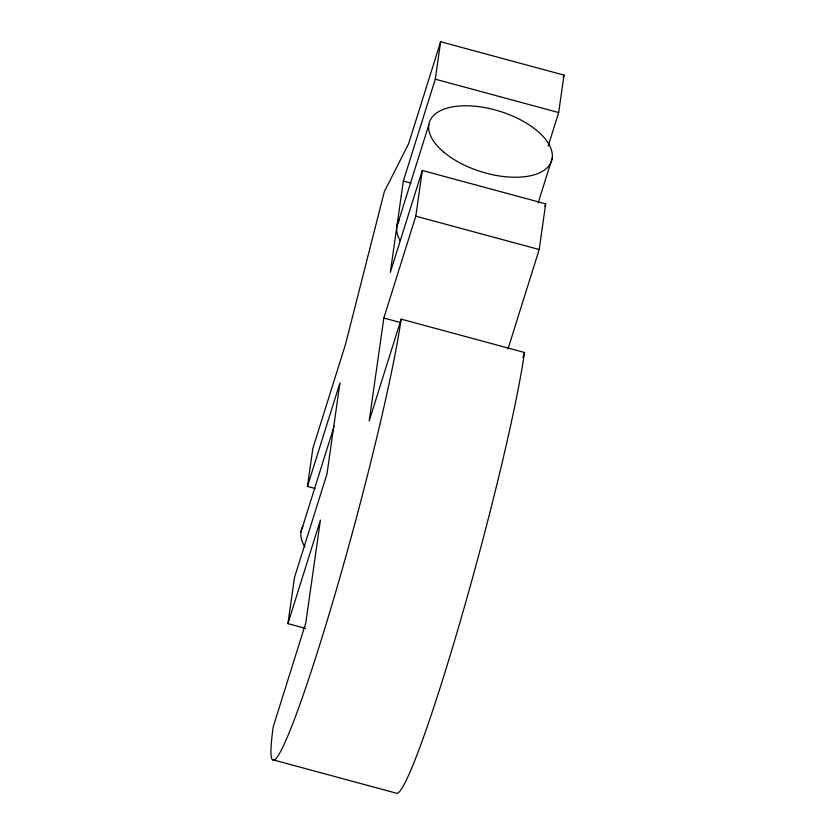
<?xml version="1.0" encoding="UTF-8"?>
<svg xmlns="http://www.w3.org/2000/svg" width="835" height="835" viewBox="0 0 835 835"><rect width="100%" height="100%" fill="white"/><g stroke="black" fill="none" stroke-linecap="round" stroke-linejoin="round"><path stroke-width="1.25" d="M305.558 628.4L287.929 623.63L294.505 577.444L327.007 473.873L339.96 382.847L307.457 486.408L315.014 488.454M307.457 486.408L312.874 448.343L345.377 344.782L384.351 191.643L408.659 143.62L440.63 41.75L564.011 75.119L558.678 112.558L548.157 146.104M508.004 348.915L539.191 249.529L545.693 203.844L422.301 170.476L415.799 216.161L383.839 318.031L369.185 420.997L401.155 319.127L524.537 352.495A245.511 17.243 -74.9 0 1 460.492 620.53A245.511 17.243 -74.9 0 1 396.604 793.25L273.222 759.881M440.63 41.75L435.296 79.189L403.326 181.059L390.342 272.335L422.301 170.476M300.976 531.926L333.478 428.355A64.065 31.615 17.4 0 1 333.99 426.048M396.834 226.702L428.804 124.832M287.929 623.63L320.431 520.059L305.777 623.025L273.275 726.596A245.511 17.243 -74.9 0 0 319.972 644.025A245.511 17.243 -74.9 0 0 401.155 319.127M563.228 77.603L564.011 75.119M538.147 202.926L552.185 158.201M544.911 206.328L545.693 203.844M522.971 357.464L524.537 352.495M435.296 79.189L558.678 112.558M403.326 181.059L410.883 183.105M415.799 216.161L539.191 249.529M383.839 318.031L400.205 322.456M400.101 240.584A64.065 31.615 17.4 0 1 399.391 220.075M304.858 546.862A64.065 31.615 17.4 0 1 302.896 526.332M443.688 152.074A64.065 31.615 17.4 0 0 548.919 165.81A64.065 31.615 17.4 0 0 478.873 106.661A64.065 31.615 17.4 0 0 443.688 152.074"/></g></svg>
